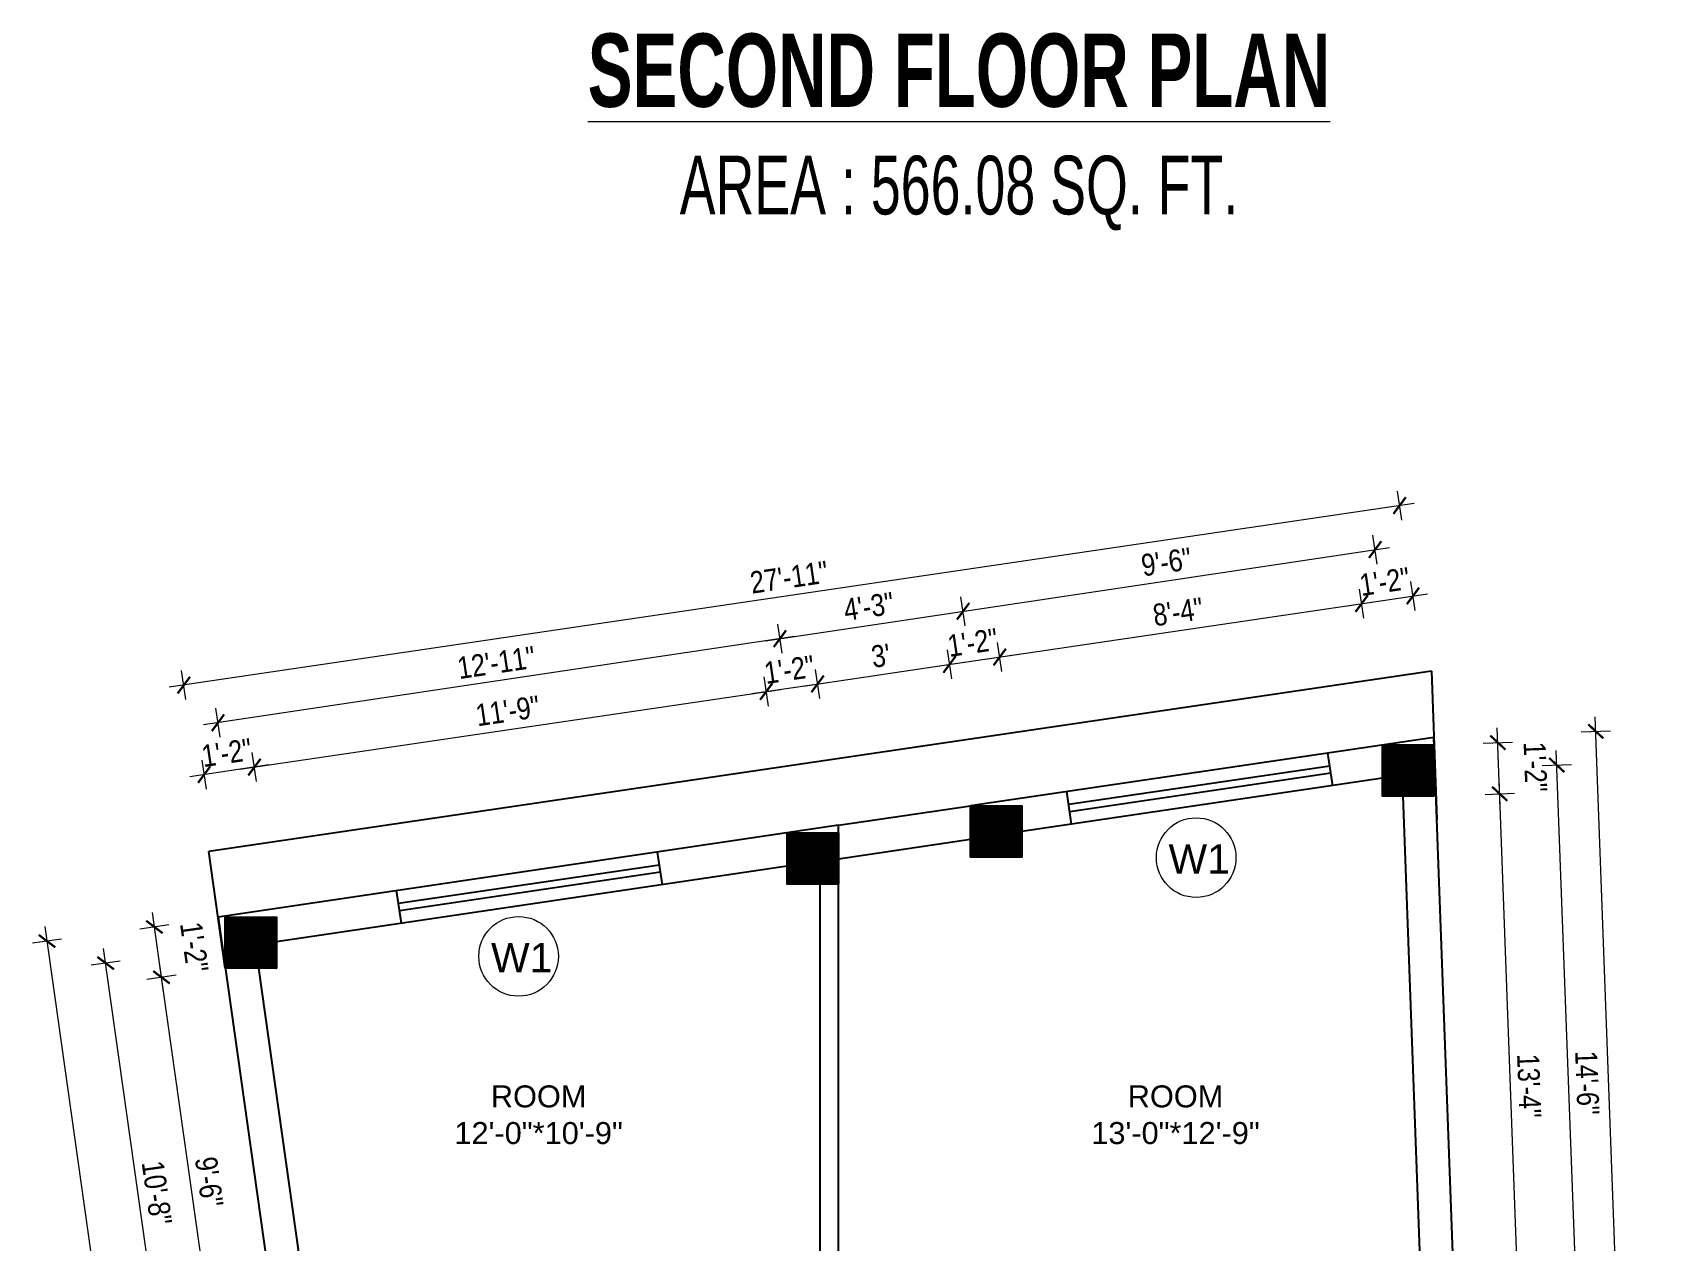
# Model space of a CAD drawing. Header units: inches. Extents: x -5142662 to -4941318, y -3361958 to -3160563.
# Drawn here: x -5006176.5 to -5005733.7, y -3261766.6 to -3261436.7 of the extents above; entities that cross this region are included whole.
import ezdxf

# ---------------------------------------------------------------- set-up
doc = ezdxf.new("R2010")
doc.units = ezdxf.units.IN
doc.header["$LTSCALE"] = 2
doc.header["$MEASUREMENT"] = 0
doc.header["$PDMODE"] = 34
doc.layers.get('0').update_dxf_attribs({"linetype": 'CONTINUOUS'})
doc.layers.get('DEFPOINTS').update_dxf_attribs({"color": 141, "linetype": 'CONTINUOUS'})
doc.layers.add('A-Hatch', color=7, linetype='CONTINUOUS')
for name, color, linetype, lineweight in [('Annotate-Lite.w', 177, 'CONTINUOUS', 9), ('DIM 1-100', 4, 'CONTINUOUS', 13), ('TEXT', 181, 'CONTINUOUS', 25), ('Text-100.w', 254, 'CONTINUOUS', 9)]:
    doc.layers.add(name, color=color, linetype=linetype, lineweight=lineweight)
doc.styles.add('Arial', font='arial.ttf', dxfattribs={"width": 0.8, "height": 12})
doc.styles.add('arial.', font='arial.ttf')
doc.styles.add('gaurav', font='arial.ttf')
doc.styles.get("Standard").update_dxf_attribs({"font": 'ARIALN.TTF'})
doc.dimstyles.new('1 by 96', dxfattribs={"dimtxt": 6, "dimasz": 4, "dimexe": 4, "dimexo": 4, "dimgap": 2, "dimtad": 1, "dimdec": 0, "dimzin": 0, "dimdsep": 46, "dimlunit": 4, "dimtxsty": 'Standard', "dimblk": 'ARCHTICK', "dimcen": 0, "dimdle": 4, "dimadec": 0, "dimazin": 0, "dimtfac": 1, "dimtdec": 0, "dimtix": 1, "dimtofl": 0, "dimtmove": 1, "dimatfit": 3, "dimldrblk": 'ARCHTICK', "dimfxl": 4, "dimfxlon": 1, "dimtolj": 1, "dimtzin": 0, "dimlwd": -1, "dimlwe": -1, "dimarcsym": 0})

# ---------------------------------------------------------------- blocks, each defined once
blk = doc.blocks.new('_ArchTick')
at = {"color": 0, "linetype": 'ByBlock', "const_width": 0.15}
blk.add_lwpolyline([(-0.5, -0.5), (0.5, 0.5)], dxfattribs=at)
blk = doc.blocks.new('*D1142')
at = {"layer": 'DEFPOINTS', "color": 0, "ltscale": 0.5, "transparency": 16777216}
for p in [(-5006141.3, -3261694.49), (-5006123.9, -3261692.04), (-5006106.04, -3261804.78)]:
    blk.add_point(p, dxfattribs=at)
at = {"layer": 'DIM 1-100', "color": 0, "ltscale": 0.5, "transparency": 16777216}
for p, q in [((-5006137.34, -3261693.93), (-5006145.26, -3261695.05)), ((-5006124.82, -3261811.46), (-5006141.85, -3261690.53)), ((-5006121.41, -3261806.94), (-5006129.34, -3261808.06))]:
    blk.add_line(p, q, dxfattribs=at)
at = {"layer": 'DIM 1-100', "color": 0, "ltscale": 0.5, "transparency": 16777216, "xscale": 4, "yscale": 4, "zscale": 4}
for p, rotation in [((-5006141.3, -3261694.49), 98.01894551890386), ((-5006125.37, -3261807.5), 278.0189455189039)]:
    blk.add_blockref('_ArchTick', p, dxfattribs=dict(at, rotation=rotation))
at = {"layer": 'DIM 1-100', "color": 0, "ltscale": 0.5, "transparency": 16777216, "insert": (-5006128.32, -3261750.29), "char_height": 6, "attachment_point": 5, "rotation": 278.0189}
blk.add_mtext('\\A1;9\'-6"', dxfattribs=at)
blk = doc.blocks.new('*D1143')
at = {"layer": 'DEFPOINTS', "color": 0, "ltscale": 0.5, "transparency": 16777216}
for p in [(-5006143.23, -3261680.76), (-5006123.9, -3261678.04), (-5006123.9, -3261692.04)]:
    blk.add_point(p, dxfattribs=at)
at = {"layer": 'DIM 1-100', "color": 0, "ltscale": 0.5, "transparency": 16777216}
for p, q in [((-5006140.74, -3261698.45), (-5006143.79, -3261676.8)), ((-5006139.27, -3261680.2), (-5006147.19, -3261681.32)), ((-5006137.34, -3261693.93), (-5006145.26, -3261695.05))]:
    blk.add_line(p, q, dxfattribs=at)
at = {"layer": 'DIM 1-100', "color": 0, "ltscale": 0.5, "transparency": 16777216, "xscale": 4, "yscale": 4, "zscale": 4}
for p, rotation in [((-5006143.23, -3261680.76), 98.01894551890386), ((-5006141.3, -3261694.49), 278.0189455189039)]:
    blk.add_blockref('_ArchTick', p, dxfattribs=dict(at, rotation=rotation))
at = {"layer": 'DIM 1-100', "color": 0, "ltscale": 0.5, "transparency": 16777216, "insert": (-5006132.34, -3261686.23), "char_height": 6, "attachment_point": 5, "rotation": 278.0189}
blk.add_mtext('\\A1;1\'-2"', dxfattribs=at)
blk = doc.blocks.new('*D1148')
at = {"layer": 'DEFPOINTS', "color": 0, "ltscale": 0.5, "transparency": 16777216}
for p in [(-5006116.9, -3261685.04), (-5006156.53, -3261690.62), (-5006099.04, -3261811.78)]:
    blk.add_point(p, dxfattribs=at)
at = {"layer": 'DIM 1-100', "color": 0, "ltscale": 0.5, "transparency": 16777216}
for p, q in [((-5006152.56, -3261690.06), (-5006160.49, -3261691.18)), ((-5006138.11, -3261821.32), (-5006157.08, -3261686.66)), ((-5006134.71, -3261816.8), (-5006142.63, -3261817.92))]:
    blk.add_line(p, q, dxfattribs=at)
at = {"layer": 'DIM 1-100', "color": 0, "ltscale": 0.5, "transparency": 16777216, "xscale": 4, "yscale": 4, "zscale": 4}
for p, rotation in [((-5006156.53, -3261690.62), 98.01894551877217), ((-5006138.67, -3261817.36), 278.0189455187722)]:
    blk.add_blockref('_ArchTick', p, dxfattribs=dict(at, rotation=rotation))
at = {"layer": 'DIM 1-100', "color": 0, "ltscale": 0.5, "transparency": 16777216, "insert": (-5006142.58, -3261753.28), "char_height": 6, "attachment_point": 5, "rotation": 278.0189}
blk.add_mtext('\\A1;10\'-8"', dxfattribs=at)
blk = doc.blocks.new('*D1149')
at = {"layer": 'DEFPOINTS', "color": 0, "ltscale": 0.5, "transparency": 16777216}
for p in [(-5006125.87, -3261678.04), (-5006085.83, -3261962.28), (-5006132.5, -3261968.85)]:
    blk.add_point(p, dxfattribs=at)
at = {"layer": 'DIM 1-100', "color": 0, "ltscale": 0.5, "transparency": 16777216}
for p, q in [((-5006173.1, -3261680.65), (-5006131.94, -3261972.82)), ((-5006168.58, -3261684.05), (-5006176.5, -3261685.17)), ((-5006128.54, -3261968.3), (-5006136.46, -3261969.41))]:
    blk.add_line(p, q, dxfattribs=at)
at = {"layer": 'DIM 1-100', "color": 0, "ltscale": 0.5, "transparency": 16777216, "xscale": 4, "yscale": 4, "zscale": 4}
for p, rotation in [((-5006172.54, -3261684.61), 98.01894551889016), ((-5006132.5, -3261968.85), 278.0189455188902)]:
    blk.add_blockref('_ArchTick', p, dxfattribs=dict(at, rotation=rotation))
at = {"layer": 'DIM 1-100', "color": 0, "ltscale": 0.5, "transparency": 16777216, "insert": (-5006147.51, -3261826.03), "char_height": 6, "attachment_point": 5, "rotation": 278.0189}
blk.add_mtext('\\A1;23\'-11"', dxfattribs=at)
blk = doc.blocks.new('*D1156')
at = {"layer": 'DEFPOINTS', "color": 0, "ltscale": 0.5, "transparency": 16777216}
for p in [(-5005794.15, -3261645.1), (-5005776.19, -3261644.43), (-5005787.66, -3261804.78)]:
    blk.add_point(p, dxfattribs=at)
at = {"layer": 'DIM 1-100', "color": 0, "ltscale": 0.5, "transparency": 16777216}
for p, q in [((-5005770.14, -3261808.14), (-5005776.34, -3261640.44)), ((-5005780.19, -3261644.58), (-5005772.19, -3261644.29)), ((-5005774.29, -3261804.29), (-5005766.3, -3261803.99))]:
    blk.add_line(p, q, dxfattribs=at)
at = {"layer": 'DIM 1-100', "color": 0, "ltscale": 0.5, "transparency": 16777216, "xscale": 4, "yscale": 4, "zscale": 4}
for p, rotation in [((-5005776.19, -3261644.43), 92.11435361988023), ((-5005770.29, -3261804.14), 272.1143536198803)]:
    blk.add_blockref('_ArchTick', p, dxfattribs=dict(at, rotation=rotation))
at = {"layer": 'DIM 1-100', "color": 0, "ltscale": 0.5, "transparency": 16777216, "insert": (-5005768.18, -3261724.1), "char_height": 6, "attachment_point": 5, "rotation": 272.1144}
blk.add_mtext('\\A1;13\'-4"', dxfattribs=at)
blk = doc.blocks.new('*D1157')
at = {"layer": 'DEFPOINTS', "color": 0, "ltscale": 0.5, "transparency": 16777216}
for p in [(-5005794.15, -3261631.1), (-5005776.7, -3261630.45), (-5005794.15, -3261645.1)]:
    blk.add_point(p, dxfattribs=at)
at = {"layer": 'DIM 1-100', "color": 0, "ltscale": 0.5, "transparency": 16777216}
for p, q in [((-5005776.04, -3261648.43), (-5005776.85, -3261626.46)), ((-5005780.7, -3261630.6), (-5005772.71, -3261630.31)), ((-5005780.19, -3261644.58), (-5005772.19, -3261644.29))]:
    blk.add_line(p, q, dxfattribs=at)
at = {"layer": 'DIM 1-100', "color": 0, "ltscale": 0.5, "transparency": 16777216, "xscale": 4, "yscale": 4, "zscale": 4}
for p, rotation in [((-5005776.7, -3261630.45), 92.11435361988023), ((-5005776.19, -3261644.43), 272.1143536198803)]:
    blk.add_blockref('_ArchTick', p, dxfattribs=dict(at, rotation=rotation))
at = {"layer": 'DIM 1-100', "color": 0, "ltscale": 0.5, "transparency": 16777216, "insert": (-5005766.43, -3261637.07), "char_height": 6, "attachment_point": 5, "rotation": 272.1144}
blk.add_mtext('\\A1;1\'-2"', dxfattribs=at)
blk = doc.blocks.new('*D1159')
at = {"layer": 'DEFPOINTS', "color": 0, "ltscale": 0.5, "transparency": 16777216}
for p in [(-5005760.61, -3261636.6), (-5005801.15, -3261638.1), (-5005794.66, -3261811.78)]:
    blk.add_point(p, dxfattribs=at)
at = {"layer": 'DIM 1-100', "color": 0, "ltscale": 0.5, "transparency": 16777216}
for p, q in [((-5005764.6, -3261636.75), (-5005756.61, -3261636.45)), ((-5005754.05, -3261814.28), (-5005760.75, -3261632.6)), ((-5005758.19, -3261810.43), (-5005750.2, -3261810.14))]:
    blk.add_line(p, q, dxfattribs=at)
at = {"layer": 'DIM 1-100', "color": 0, "ltscale": 0.5, "transparency": 16777216, "xscale": 4, "yscale": 4, "zscale": 4}
for p, rotation in [((-5005760.61, -3261636.6), 92.11435361967166), ((-5005754.19, -3261810.29), 272.1143536196717)]:
    blk.add_blockref('_ArchTick', p, dxfattribs=dict(at, rotation=rotation))
at = {"layer": 'DIM 1-100', "color": 0, "ltscale": 0.5, "transparency": 16777216, "insert": (-5005752.34, -3261723.26), "char_height": 6, "attachment_point": 5, "rotation": 272.1144}
blk.add_mtext('\\A1;14\'-6"', dxfattribs=at)
blk = doc.blocks.new('*D1160')
at = {"layer": 'DEFPOINTS', "color": 0, "ltscale": 0.5, "transparency": 16777216}
for p in [(-5005749.97, -3261627.4), (-5005794.15, -3261629.03), (-5005781.85, -3261962.28)]:
    blk.add_point(p, dxfattribs=at)
at = {"layer": 'DIM 1-100', "color": 0, "ltscale": 0.5, "transparency": 16777216}
for p, q in [((-5005737.52, -3261964.65), (-5005750.12, -3261623.4)), ((-5005753.97, -3261627.55), (-5005745.98, -3261627.25)), ((-5005741.67, -3261960.8), (-5005733.67, -3261960.5))]:
    blk.add_line(p, q, dxfattribs=at)
at = {"layer": 'DIM 1-100', "color": 0, "ltscale": 0.5, "transparency": 16777216, "xscale": 4, "yscale": 4, "zscale": 4}
for p, rotation in [((-5005749.97, -3261627.4), 92.11435361988767), ((-5005737.67, -3261960.65), 272.1143536198877)]:
    blk.add_blockref('_ArchTick', p, dxfattribs=dict(at, rotation=rotation))
at = {"layer": 'DIM 1-100', "color": 0, "ltscale": 0.5, "transparency": 16777216, "insert": (-5005738.76, -3261793.84), "char_height": 6, "attachment_point": 5, "rotation": 272.1144}
blk.add_mtext('\\A1;27\'-9"', dxfattribs=at)
blk = doc.blocks.new('*D1161')
at = {"layer": 'DEFPOINTS', "color": 0, "ltscale": 0.5, "transparency": 16777216}
for p in [(-5005976.29, -3261616.52), (-5005970.59, -3261655.1), (-5006109.9, -3261678.04)]:
    blk.add_point(p, dxfattribs=at)
at = {"layer": 'DIM 1-100', "color": 0, "ltscale": 0.5, "transparency": 16777216}
for p, q in [((-5005975.71, -3261620.48), (-5005976.87, -3261612.56)), ((-5006119.9, -3261637.73), (-5005972.33, -3261615.93)), ((-5006115.35, -3261641.11), (-5006116.52, -3261633.19))]:
    blk.add_line(p, q, dxfattribs=at)
at = {"layer": 'DIM 1-100', "color": 0, "ltscale": 0.5, "transparency": 16777216, "xscale": 4, "yscale": 4, "zscale": 4}
for p, rotation in [((-5005976.29, -3261616.52), 8.403880657182961), ((-5006115.94, -3261637.15), 188.403880657183)]:
    blk.add_blockref('_ArchTick', p, dxfattribs=dict(at, rotation=rotation))
at = {"layer": 'DIM 1-100', "color": 0, "ltscale": 0.5, "transparency": 16777216, "insert": (-5006046.85, -3261621.83), "char_height": 6, "attachment_point": 5, "rotation": 8.4039}
blk.add_mtext('\\A1;11\'-9"', dxfattribs=at)
blk = doc.blocks.new('*D1162')
at = {"layer": 'DEFPOINTS', "color": 0, "ltscale": 0.5, "transparency": 16777216}
for p in [(-5005962.29, -3261614.45), (-5005956.59, -3261653.03), (-5005970.59, -3261655.1)]:
    blk.add_point(p, dxfattribs=at)
at = {"layer": 'DIM 1-100', "color": 0, "ltscale": 0.5, "transparency": 16777216}
for p, q in [((-5005980.25, -3261617.1), (-5005958.33, -3261613.87)), ((-5005975.71, -3261620.48), (-5005976.87, -3261612.56)), ((-5005961.71, -3261618.41), (-5005962.87, -3261610.49))]:
    blk.add_line(p, q, dxfattribs=at)
at = {"layer": 'DIM 1-100', "color": 0, "ltscale": 0.5, "transparency": 16777216, "xscale": 4, "yscale": 4, "zscale": 4}
for p, rotation in [((-5005976.29, -3261616.52), 188.403880657183), ((-5005962.29, -3261614.45), 8.403880657182961)]:
    blk.add_blockref('_ArchTick', p, dxfattribs=dict(at, rotation=rotation))
at = {"layer": 'DIM 1-100', "color": 0, "ltscale": 0.5, "transparency": 16777216, "insert": (-5005970.02, -3261610.53), "char_height": 6, "attachment_point": 5, "rotation": 8.4039}
blk.add_mtext('\\A1;1\'-2"', dxfattribs=at)
blk = doc.blocks.new('*D1163')
at = {"layer": 'DEFPOINTS', "color": 0, "ltscale": 0.5, "transparency": 16777216}
for p in [(-5005926.29, -3261609.13), (-5005920.59, -3261647.71), (-5005956.59, -3261653.03)]:
    blk.add_point(p, dxfattribs=at)
at = {"layer": 'DIM 1-100', "color": 0, "ltscale": 0.5, "transparency": 16777216}
for p, q in [((-5005925.71, -3261613.09), (-5005926.87, -3261605.18)), ((-5005966.25, -3261615.04), (-5005922.33, -3261608.55)), ((-5005961.71, -3261618.41), (-5005962.87, -3261610.49))]:
    blk.add_line(p, q, dxfattribs=at)
at = {"layer": 'DIM 1-100', "color": 0, "ltscale": 0.5, "transparency": 16777216, "xscale": 4, "yscale": 4, "zscale": 4}
for p, rotation in [((-5005926.29, -3261609.13), 8.403880657182961), ((-5005962.29, -3261614.45), 188.403880657183)]:
    blk.add_blockref('_ArchTick', p, dxfattribs=dict(at, rotation=rotation))
at = {"layer": 'DIM 1-100', "color": 0, "ltscale": 0.5, "transparency": 16777216, "insert": (-5005945.03, -3261606.78), "char_height": 6, "attachment_point": 5, "rotation": 8.4039}
blk.add_mtext("\\A1;3'", dxfattribs=at)
blk = doc.blocks.new('*D1164')
at = {"layer": 'DEFPOINTS', "color": 0, "ltscale": 0.5, "transparency": 16777216}
for p in [(-5005912.59, -3261607.11), (-5005920.59, -3261647.71), (-5005906.59, -3261647.71)]:
    blk.add_point(p, dxfattribs=at)
at = {"layer": 'DIM 1-100', "color": 0, "ltscale": 0.5, "transparency": 16777216}
for p, q in [((-5005925.71, -3261613.09), (-5005926.87, -3261605.18)), ((-5005912, -3261611.07), (-5005913.17, -3261603.15)), ((-5005930.25, -3261609.72), (-5005908.63, -3261606.52))]:
    blk.add_line(p, q, dxfattribs=at)
at = {"layer": 'DIM 1-100', "color": 0, "ltscale": 0.5, "transparency": 16777216, "xscale": 4, "yscale": 4, "zscale": 4}
for p, rotation in [((-5005912.59, -3261607.11), 8.403880657182961), ((-5005926.29, -3261609.13), 188.403880657183)]:
    blk.add_blockref('_ArchTick', p, dxfattribs=dict(at, rotation=rotation))
at = {"layer": 'DIM 1-100', "color": 0, "ltscale": 0.5, "transparency": 16777216, "insert": (-5005919.99, -3261603.14), "char_height": 6, "attachment_point": 5, "rotation": 8.4039}
blk.add_mtext('\\A1;1\'-2"', dxfattribs=at)
blk = doc.blocks.new('*D1165')
at = {"layer": 'DEFPOINTS', "color": 0, "ltscale": 0.5, "transparency": 16777216}
for p in [(-5005813.85, -3261592.52), (-5005808.15, -3261631.1), (-5005906.59, -3261647.71)]:
    blk.add_point(p, dxfattribs=at)
at = {"layer": 'DIM 1-100', "color": 0, "ltscale": 0.5, "transparency": 16777216}
for p, q in [((-5005916.55, -3261607.69), (-5005809.89, -3261591.94)), ((-5005813.26, -3261596.48), (-5005814.43, -3261588.56)), ((-5005912, -3261611.07), (-5005913.17, -3261603.15))]:
    blk.add_line(p, q, dxfattribs=at)
at = {"layer": 'DIM 1-100', "color": 0, "ltscale": 0.5, "transparency": 16777216, "xscale": 4, "yscale": 4, "zscale": 4}
for p, rotation in [((-5005813.85, -3261592.52), 8.403880657182961), ((-5005912.59, -3261607.11), 188.403880657183)]:
    blk.add_blockref('_ArchTick', p, dxfattribs=dict(at, rotation=rotation))
at = {"layer": 'DIM 1-100', "color": 0, "ltscale": 0.5, "transparency": 16777216, "insert": (-5005863.96, -3261594.81), "char_height": 6, "attachment_point": 5, "rotation": 8.4039}
blk.add_mtext('\\A1;8\'-4"', dxfattribs=at)
blk = doc.blocks.new('*D1166')
at = {"layer": 'DEFPOINTS', "color": 0, "ltscale": 0.5, "transparency": 16777216}
for p in [(-5005799.85, -3261590.45), (-5005808.15, -3261631.1), (-5005794.15, -3261629.03)]:
    blk.add_point(p, dxfattribs=at)
at = {"layer": 'DIM 1-100', "color": 0, "ltscale": 0.5, "transparency": 16777216}
for p, q in [((-5005799.26, -3261594.41), (-5005800.43, -3261586.5)), ((-5005817.81, -3261593.11), (-5005795.89, -3261589.87)), ((-5005813.26, -3261596.48), (-5005814.43, -3261588.56))]:
    blk.add_line(p, q, dxfattribs=at)
at = {"layer": 'DIM 1-100', "color": 0, "ltscale": 0.5, "transparency": 16777216, "xscale": 4, "yscale": 4, "zscale": 4}
for p, rotation in [((-5005799.85, -3261590.45), 8.403880657182961), ((-5005813.85, -3261592.52), 188.403880657183)]:
    blk.add_blockref('_ArchTick', p, dxfattribs=dict(at, rotation=rotation))
at = {"layer": 'DIM 1-100', "color": 0, "ltscale": 0.5, "transparency": 16777216, "insert": (-5005807.58, -3261586.53), "char_height": 6, "attachment_point": 5, "rotation": 8.4039}
blk.add_mtext('\\A1;1\'-2"', dxfattribs=at)
blk = doc.blocks.new('*D1167')
at = {"layer": 'DEFPOINTS', "color": 0, "ltscale": 0.5, "transparency": 16777216}
for p in [(-5006129.64, -3261639.17), (-5006123.9, -3261678.04), (-5006109.9, -3261678.04)]:
    blk.add_point(p, dxfattribs=at)
at = {"layer": 'DIM 1-100', "color": 0, "ltscale": 0.5, "transparency": 16777216}
for p, q in [((-5006111.98, -3261636.57), (-5006133.6, -3261639.76)), ((-5006129.05, -3261643.13), (-5006130.22, -3261635.22)), ((-5006115.35, -3261641.11), (-5006116.52, -3261633.19))]:
    blk.add_line(p, q, dxfattribs=at)
at = {"layer": 'DIM 1-100', "color": 0, "ltscale": 0.5, "transparency": 16777216, "xscale": 4, "yscale": 4, "zscale": 4}
for p, rotation in [((-5006129.64, -3261639.17), 188.403880657183), ((-5006115.94, -3261637.15), 8.403880657182992)]:
    blk.add_blockref('_ArchTick', p, dxfattribs=dict(at, rotation=rotation))
at = {"layer": 'DIM 1-100', "color": 0, "ltscale": 0.5, "transparency": 16777216, "insert": (-5006123.52, -3261633.2), "char_height": 6, "attachment_point": 5, "rotation": 8.4039}
blk.add_mtext('\\A1;1\'-2"', dxfattribs=at)
blk = doc.blocks.new('*D1168')
at = {"layer": 'DEFPOINTS', "color": 0, "ltscale": 0.5, "transparency": 16777216}
for p in [(-5006125.88, -3261625.04), (-5005963.59, -3261662.1), (-5006116.9, -3261685.04)]:
    blk.add_point(p, dxfattribs=at)
at = {"layer": 'DIM 1-100', "color": 0, "ltscale": 0.5, "transparency": 16777216}
for p, q in [((-5005968.61, -3261601.5), (-5006129.83, -3261625.63)), ((-5005971.98, -3261606.05), (-5005973.16, -3261598.14)), ((-5006125.28, -3261628.99), (-5006126.47, -3261621.08))]:
    blk.add_line(p, q, dxfattribs=at)
at = {"layer": 'DIM 1-100', "color": 0, "ltscale": 0.5, "transparency": 16777216, "xscale": 4, "yscale": 4, "zscale": 4}
for p, rotation in [((-5005972.57, -3261602.1), 8.510423086332324), ((-5006125.88, -3261625.04), 188.5104230863323)]:
    blk.add_blockref('_ArchTick', p, dxfattribs=dict(at, rotation=rotation))
at = {"layer": 'DIM 1-100', "color": 0, "ltscale": 0.5, "transparency": 16777216, "insert": (-5006049.96, -3261608.61), "char_height": 6, "attachment_point": 5, "rotation": 8.5104}
blk.add_mtext('\\A1;12\'-11"', dxfattribs=at)
blk = doc.blocks.new('*D1169')
at = {"layer": 'DEFPOINTS', "color": 0, "ltscale": 0.5, "transparency": 16777216}
for p in [(-5005922.58, -3261594.62), (-5005913.59, -3261654.71), (-5005963.59, -3261662.1)]:
    blk.add_point(p, dxfattribs=at)
at = {"layer": 'DIM 1-100', "color": 0, "ltscale": 0.5, "transparency": 16777216}
for p, q in [((-5005921.99, -3261598.57), (-5005923.18, -3261590.66)), ((-5005976.53, -3261602.69), (-5005918.63, -3261594.02)), ((-5005971.98, -3261606.05), (-5005973.16, -3261598.14))]:
    blk.add_line(p, q, dxfattribs=at)
at = {"layer": 'DIM 1-100', "color": 0, "ltscale": 0.5, "transparency": 16777216, "xscale": 4, "yscale": 4, "zscale": 4}
for p, rotation in [((-5005922.58, -3261594.62), 8.510423086335734), ((-5005972.57, -3261602.1), 188.5104230863357)]:
    blk.add_blockref('_ArchTick', p, dxfattribs=dict(at, rotation=rotation))
at = {"layer": 'DIM 1-100', "color": 0, "ltscale": 0.5, "transparency": 16777216, "insert": (-5005948.33, -3261593.35), "char_height": 6, "attachment_point": 5, "rotation": 8.5104}
blk.add_mtext('\\A1;4\'-3"', dxfattribs=at)
blk = doc.blocks.new('*D1170')
at = {"layer": 'DEFPOINTS', "color": 0, "ltscale": 0.5, "transparency": 16777216}
for p in [(-5005810.17, -3261577.79), (-5005801.15, -3261638.1), (-5005913.59, -3261654.71)]:
    blk.add_point(p, dxfattribs=at)
at = {"layer": 'DIM 1-100', "color": 0, "ltscale": 0.5, "transparency": 16777216}
for p, q in [((-5005809.58, -3261581.75), (-5005810.77, -3261573.84)), ((-5005926.54, -3261595.21), (-5005806.22, -3261577.2)), ((-5005921.99, -3261598.57), (-5005923.18, -3261590.66))]:
    blk.add_line(p, q, dxfattribs=at)
at = {"layer": 'DIM 1-100', "color": 0, "ltscale": 0.5, "transparency": 16777216, "xscale": 4, "yscale": 4, "zscale": 4}
for p, rotation in [((-5005810.17, -3261577.79), 8.510423086335734), ((-5005922.58, -3261594.62), 188.5104230863357)]:
    blk.add_blockref('_ArchTick', p, dxfattribs=dict(at, rotation=rotation))
at = {"layer": 'DIM 1-100', "color": 0, "ltscale": 0.5, "transparency": 16777216, "insert": (-5005867.13, -3261581.2), "char_height": 6, "attachment_point": 5, "rotation": 8.5104}
blk.add_mtext('\\A1;9\'-6"', dxfattribs=at)
blk = doc.blocks.new('*D1171')
at = {"layer": 'DEFPOINTS', "color": 0, "ltscale": 0.5, "transparency": 16777216}
for p in [(-5006135.21, -3261614.79), (-5005794.15, -3261629.03), (-5006125.87, -3261678.04)]:
    blk.add_point(p, dxfattribs=at)
at = {"layer": 'DIM 1-100', "color": 0, "ltscale": 0.5, "transparency": 16777216}
for p, q in [((-5005799.54, -3261565.2), (-5006139.17, -3261615.37)), ((-5005802.91, -3261569.74), (-5005804.08, -3261561.82)), ((-5006134.63, -3261618.74), (-5006135.8, -3261610.83))]:
    blk.add_line(p, q, dxfattribs=at)
at = {"layer": 'DIM 1-100', "color": 0, "ltscale": 0.5, "transparency": 16777216, "xscale": 4, "yscale": 4, "zscale": 4}
for p, rotation in [((-5005803.49, -3261565.78), 8.403880655919362), ((-5006135.21, -3261614.79), 188.4038806559193)]:
    blk.add_blockref('_ArchTick', p, dxfattribs=dict(at, rotation=rotation))
at = {"layer": 'DIM 1-100', "color": 0, "ltscale": 0.5, "transparency": 16777216, "insert": (-5005970.09, -3261585.33), "char_height": 6, "attachment_point": 5, "rotation": 8.4039}
blk.add_mtext('\\A1;27\'-11"', dxfattribs=at)

msp = doc.modelspace()

# ---------------------------------------------------------------- hatches: boundary and pattern name
at = {"layer": 'A-Hatch', "ltscale": 0.5}
h = msp.add_hatch(dxfattribs=at)
h.set_pattern_fill('ANSI31', color=256)
h.set_pattern_definition([(45, (85624.56339, -3225.62686), (-0.0883883476483, 0.0883883476483), [])])
h.paths.add_polyline_path([(-5005794.15, -3261631.1), (-5005808.15, -3261631.1), (-5005808.15, -3261645.1), (-5005794.15, -3261645.1)])
h = msp.add_hatch(dxfattribs=at)
h.set_pattern_fill('ANSI31', color=256)
h.set_pattern_definition([(45, (85512.12236, -3242.23849), (-0.0883883476483, 0.0883883476483), [])])
h.paths.add_polyline_path([(-5005906.59, -3261647.71), (-5005920.59, -3261647.71), (-5005920.59, -3261661.71), (-5005906.59, -3261661.71)])
h = msp.add_hatch(dxfattribs=at)
h.set_pattern_fill('ANSI31', color=256)
h.set_pattern_definition([(45, (85462.12236, -3249.6253), (-0.0883883476483, 0.0883883476483), [])])
h.paths.add_polyline_path([(-5005956.59, -3261655.1), (-5005970.59, -3261655.1), (-5005970.59, -3261669.1), (-5005956.59, -3261669.1)])
h = msp.add_hatch(dxfattribs=at)
h.set_pattern_fill('ANSI31', color=256)
h.set_pattern_definition([(45, (85308.81536, -3272.5657), (-0.0883883476483, 0.0883883476483), [])])
h.paths.add_polyline_path([(-5006109.9, -3261678.04), (-5006123.9, -3261678.04), (-5006123.9, -3261692.04), (-5006109.9, -3261692.04)])

# ---------------------------------------------------------------- linework, layer by layer
at = {"ltscale": 0.5}
for p, q in [((-5005794.82, -3261610.93), (-5006128.38, -3261660.21)), ((-5005794.82, -3261610.93), (-5005793.32, -3261651.44)), ((-5005893.79, -3261647.29), (-5005822.56, -3261636.76)), ((-5005821.76, -3261642.21), (-5005823.07, -3261633.3)), ((-5005808.15, -3261640.2), (-5005906.59, -3261654.74)), ((-5005893.5, -3261649.27), (-5005822.27, -3261638.74)), ((-5005892.98, -3261652.73), (-5005894.3, -3261643.82)), ((-5005796.67, -3261804.78), (-5005802.56, -3261645.1)), ((-5005956.59, -3261653.03), (-5005920.59, -3261647.71)), ((-5005956.59, -3261655.1), (-5005956.59, -3261653.03)), ((-5005956.59, -3261662.13), (-5005920.59, -3261656.81)), ((-5006123.9, -3261692.04), (-5006128.38, -3261660.21)), ((-5006004.63, -3261669.22), (-5006005.95, -3261660.32)), ((-5005956.59, -3261809.28), (-5005956.59, -3261662.32)), ((-5005970.59, -3261664.19), (-5006109.9, -3261684.77)), ((-5006076.66, -3261674.3), (-5006005.43, -3261663.78)), ((-5006076.37, -3261676.28), (-5006005.14, -3261665.76)), ((-5006075.86, -3261679.75), (-5006077.17, -3261670.84)), ((-5005961.59, -3261804.78), (-5005961.59, -3261669.1)), ((-5006114.81, -3261692.04), (-5006098.93, -3261804.78))]:
    msp.add_line(p, q, dxfattribs=at)
for points in [[(-5005920.59, -3261962.28), (-5005781.85, -3261962.28), (-5005794.15, -3261629.03), (-5005920.59, -3261647.71)], [(-5005956.59, -3261653.03), (-5006125.87, -3261678.04), (-5006085.83, -3261962.28), (-5006071.83, -3261962.28)]]:
    msp.add_lwpolyline(points, dxfattribs=at)
for points in [[(-5005808.15, -3261631.1), (-5005794.15, -3261631.1), (-5005794.15, -3261645.1), (-5005808.15, -3261645.1)], [(-5005920.59, -3261647.71), (-5005906.59, -3261647.71), (-5005906.59, -3261661.71), (-5005920.59, -3261661.71)], [(-5005970.59, -3261655.1), (-5005956.59, -3261655.1), (-5005956.59, -3261669.1), (-5005970.59, -3261669.1)], [(-5006123.9, -3261678.04), (-5006109.9, -3261678.04), (-5006109.9, -3261692.04), (-5006123.9, -3261692.04)]]:
    msp.add_lwpolyline(points, close=True, dxfattribs=at)
at = {"layer": 'Annotate-Lite.w', "ltscale": 0.005}
for centre in [(-5005859.01, -3261661.85), (-5006043.86, -3261688.77)]:
    msp.add_circle(centre, 10.86, dxfattribs=at)

# ---------------------------------------------------------------- texts
at = {"layer": 'Annotate-Lite.w', "ltscale": 0.005, "char_height": 8, "attachment_point": 1, "style": 'gaurav'}
for insert in [(-5005866.55, -3261658.19), (-5006051.4, -3261685.12)]:
    msp.add_mtext_dynamic_manual_height_columns('W1', width=8, gutter_width=100, heights=[0], dxfattribs=dict(at, insert=insert))
at = {"layer": 'TEXT', "lineweight": -2, "char_height": 6, "attachment_point": 5, "style": 'arial.'}
for s, insert in [('ROOM\\P12\'-0"*10\'-9"', (-5006038.4, -3261732.02)), ('ROOM\\P13\'-0"*12\'-9"', (-5005864.64, -3261732.02))]:
    msp.add_mtext_dynamic_manual_height_columns(s, width=45.7314, gutter_width=30, heights=[0], dxfattribs=dict(at, insert=insert))
at = {"layer": 'Text-100.w', "insert": (-5005923.71, -3261437.02), "char_height": 20, "width": 569.1024, "attachment_point": 2, "style": 'Arial'}
msp.add_mtext('\\A1;{\\fArial Narrow|b1|i0|c0|p34;\\LSECOND FLOOR PLAN\\P\\fArial Narrow|b0|i0|c0|p34;\\H0.8x;\\lAREA : 566.08 SQ. FT.\\H1.02306x; }', dxfattribs=at)

# ---------------------------------------------------------------- dimensions: what is measured, and where the dimension line sits
at = {"layer": 'DIM 1-100', "ltscale": 0.5}
for p1, p2, distance, picture, middle in [((-5005794.15, -3261629.03), (-5006125.87, -3261678.04), -63.94, '*D1171', (-5005970.09, -3261585.33)), ((-5005963.59, -3261662.1), (-5006116.9, -3261685.04), -60.67, '*D1168', (-5006049.96, -3261608.61)), ((-5005781.85, -3261962.28), (-5005794.15, -3261629.03), -44.21, '*D1160', (-5005738.76, -3261793.84)), ((-5006125.87, -3261678.04), (-5006085.83, -3261962.28), -47.13, '*D1149', (-5006147.51, -3261826.03))]:
    dim = msp.add_aligned_dim(p1=p1, p2=p2, distance=distance, dimstyle='1 by 96', dxfattribs=at)
    dim.commit()
    dim.dimension.update_dxf_attribs({"geometry": picture, "text_midpoint": middle})
for base, p1, p2, angle, picture, middle in [((-5005810.17, -3261577.79), (-5005913.59, -3261654.71), (-5005801.15, -3261638.1), 8.5104, '*D1170', (-5005867.13, -3261581.2)), ((-5005922.58, -3261594.62), (-5005963.59, -3261662.1), (-5005913.59, -3261654.71), 8.5104, '*D1169', (-5005948.33, -3261593.35)), ((-5005813.85, -3261592.52), (-5005906.59, -3261647.71), (-5005808.15, -3261631.1), 188.4039, '*D1165', (-5005863.96, -3261594.81)), ((-5005926.29, -3261609.13), (-5005956.59, -3261653.03), (-5005920.59, -3261647.71), 188.4039, '*D1163', (-5005945.03, -3261606.78)), ((-5005976.29, -3261616.52), (-5006109.9, -3261678.04), (-5005970.59, -3261655.1), 188.4039, '*D1161', (-5006046.85, -3261621.83)), ((-5005760.61, -3261636.6), (-5005794.66, -3261811.78), (-5005801.15, -3261638.1), 272.1144, '*D1159', (-5005752.34, -3261723.26)), ((-5005776.19, -3261644.43), (-5005787.66, -3261804.78), (-5005794.15, -3261645.1), 272.1144, '*D1156', (-5005768.18, -3261724.1)), ((-5006156.53, -3261690.62), (-5006099.04, -3261811.78), (-5006116.9, -3261685.04), 278.0189, '*D1148', (-5006142.58, -3261753.28)), ((-5006141.3, -3261694.49), (-5006106.04, -3261804.78), (-5006123.9, -3261692.04), 278.0189, '*D1142', (-5006128.32, -3261750.29))]:
    dim = msp.add_linear_dim(base=base, p1=p1, p2=p2, angle=angle, dimstyle='1 by 96', dxfattribs=at)
    dim.commit()
    dim.dimension.update_dxf_attribs({"geometry": picture, "text_midpoint": middle})
for base, p1, p2, angle, picture, middle in [((-5005799.85, -3261590.45), (-5005808.15, -3261631.1), (-5005794.15, -3261629.03), 188.4039, '*D1166', (-5005806.85, -3261591.49)), ((-5005912.59, -3261607.11), (-5005920.59, -3261647.71), (-5005906.59, -3261647.71), 188.4039, '*D1164', (-5005919.26, -3261608.09)), ((-5005962.29, -3261614.45), (-5005970.59, -3261655.1), (-5005956.59, -3261653.03), 188.4039, '*D1162', (-5005969.29, -3261615.48)), ((-5006129.64, -3261639.17), (-5006109.9, -3261678.04), (-5006123.9, -3261678.04), 188.4039, '*D1167', (-5006122.79, -3261638.16)), ((-5005776.7, -3261630.45), (-5005794.15, -3261645.1), (-5005794.15, -3261631.1), 272.1144, '*D1157', (-5005771.44, -3261637.26)), ((-5006143.23, -3261680.76), (-5006123.9, -3261692.04), (-5006123.9, -3261678.04), 278.0189, '*D1143', (-5006137.3, -3261686.92))]:
    dim = msp.add_linear_dim(base=base, p1=p1, p2=p2, angle=angle, dimstyle='1 by 96', dxfattribs=at)
    dim.commit()
    dim.dimension.update_dxf_attribs({"geometry": picture, "text_midpoint": middle, "dimtype": 160})

doc.saveas('drawing.dxf')
